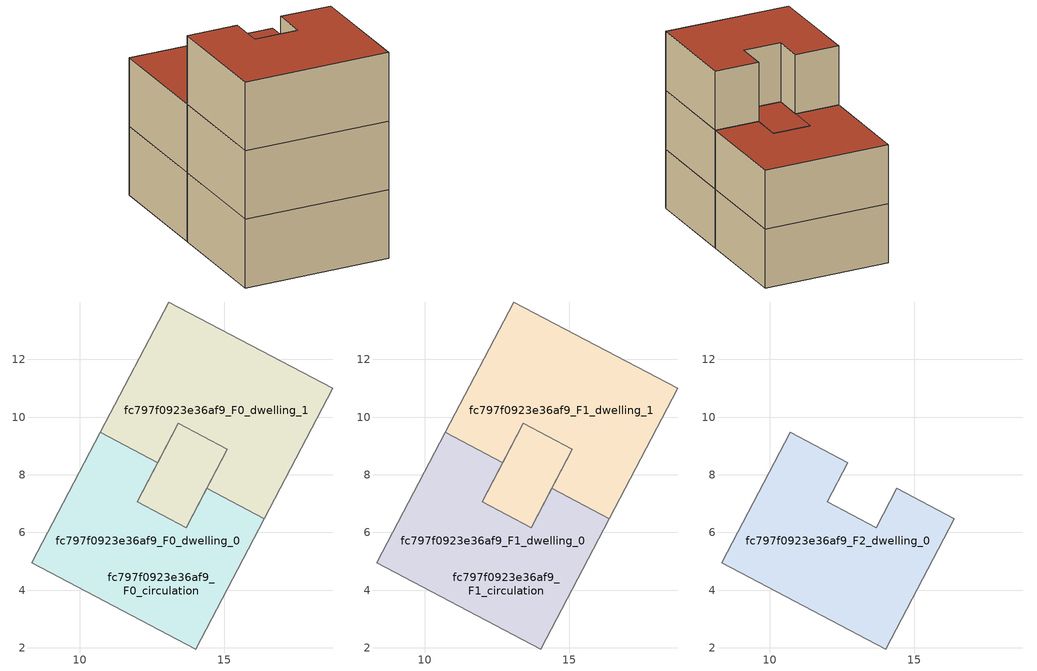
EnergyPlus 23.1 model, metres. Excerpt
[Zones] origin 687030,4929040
fc797f0923e36af9_F0_dwelling_0
 floor ground (EU_floor_Construction): 14.4,7.53 16.39,6.48 14.01,1.96 8.33,4.95 10.71,9.47 12.7,8.42 11.99,7.07 13.69,6.17 14.16,7.07 z0; 15.12,8.88 14.16,7.07 13.69,6.17 11.99,7.07 13.41,9.78 z0
 wall adiabatic (EU_wall_Construction): 14.4,7.53 13.69,6.17 11.99,7.07 12.7,8.42 / 10.71,9.47 8.33,4.95 14.01,1.96 16.39,6.48 z0:3
 wall to fc797f0923e36af9_F0_dwelling_1 (EU_wall_Construction): 16.39,6.48 14.4,7.53 / 12.7,8.42 10.71,9.47 z0:3
fc797f0923e36af9_F0_dwelling_1
 floor ground (EU_floor_Construction): 15.12,8.88 14.4,7.53 13.69,6.17 11.99,7.07 13.41,9.78 z0; 18.77,11.01 16.39,6.48 14.4,7.53 15.12,8.88 13.41,9.78 12.7,8.42 10.71,9.47 13.09,13.99 z0
 wall adiabatic (EU_wall_Construction): 12.7,8.42 13.41,9.78 / 15.12,8.88 14.4,7.53 / 16.39,6.48 18.77,11.01 13.09,13.99 10.71,9.47 z0:3
 wall to fc797f0923e36af9_F0_circulation (EU_wall_Construction): 13.41,9.78 15.12,8.88 z0:3
fc797f0923e36af9_F0_circulation
 floor ground (EU_floor_Construction): 14.4,7.53 16.39,6.48 14.01,1.96 8.33,4.95 10.71,9.47 12.7,8.42 11.99,7.07 13.69,6.17 14.16,7.07 z0; 15.12,8.88 14.4,7.53 14.16,7.07 13.69,6.17 11.99,7.07 12.7,8.42 13.41,9.78 z0; 18.77,11.01 16.39,6.48 14.4,7.53 15.12,8.88 13.41,9.78 12.7,8.42 10.71,9.47 13.09,13.99 z0
 wall adiabatic (EU_wall_Construction): 13.41,9.78 11.99,7.07 13.69,6.17 15.12,8.88 z0:3
 roof outside (EU_floor_Construction): 14.16,7.07 14.4,7.53 15.12,8.88 13.41,9.78 12.7,8.42 11.99,7.07 13.69,6.17 z3
fc797f0923e36af9_F1_dwelling_0
 floor to fc797f0923e36af9_F0_dwelling_0 (EU_floor_Construction): 14.4,7.53 16.39,6.48 14.01,1.96 8.33,4.95 10.71,9.47 12.7,8.42 11.99,7.07 13.69,6.17 14.13,7.01 z3; 15.12,8.88 14.16,7.07 13.69,6.17 11.99,7.07 13.41,9.78 z3
 wall adiabatic (EU_wall_Construction): 14.4,7.53 13.69,6.17 11.99,7.07 12.7,8.42 / 10.71,9.47 8.33,4.95 14.01,1.96 16.39,6.48 z3:6
 wall to fc797f0923e36af9_F1_dwelling_1 (EU_wall_Construction): 16.39,6.48 14.4,7.53 / 12.7,8.42 10.71,9.47 z3:6
 roof outside (EU_floor_Construction): 14.16,7.07 15.12,8.88 13.41,9.78 11.99,7.07 13.69,6.17 z6
fc797f0923e36af9_F1_dwelling_1
 floor to fc797f0923e36af9_F0_dwelling_1 (EU_floor_Construction): 18.77,11.01 16.39,6.48 14.4,7.53 15.12,8.88 13.41,9.78 12.7,8.42 10.71,9.47 13.09,13.99 z3; 15.12,8.88 14.4,7.53 13.69,6.17 11.99,7.07 13.41,9.78 z3
 wall adiabatic (EU_wall_Construction): 12.7,8.42 13.41,9.78 / 15.12,8.88 14.4,7.53 / 16.39,6.48 18.77,11.01 13.09,13.99 10.71,9.47 z3:6
 wall to fc797f0923e36af9_F1_circulation (EU_wall_Construction): 13.41,9.78 15.12,8.88 z3:6
 roof outside (EU_roof_Construction): 16.39,6.48 18.77,11.01 13.09,13.99 10.71,9.47 12.7,8.42 13.41,9.78 15.12,8.88 14.4,7.53 z6; 13.69,6.17 14.4,7.53 15.12,8.88 13.41,9.78 11.99,7.07 z6
fc797f0923e36af9_F1_circulation
 floor outside (EU_floor_Construction): 15.12,8.88 14.4,7.53 14.28,7.29 14.16,7.07 13.69,6.17 11.99,7.07 12.7,8.42 13.41,9.78 z3; 18.77,11.01 16.39,6.48 14.4,7.53 15.12,8.88 13.41,9.78 12.7,8.42 10.71,9.47 13.09,13.99 z3
 floor to fc797f0923e36af9_F0_circulation (EU_floor_Construction): 14.4,7.53 16.39,6.48 14.01,1.96 8.33,4.95 10.71,9.47 12.7,8.42 11.99,7.07 13.69,6.17 14.16,7.07 z3
 wall adiabatic (EU_wall_Construction): 13.41,9.78 11.99,7.07 13.69,6.17 15.12,8.88 z3:6
 roof outside (EU_roof_Construction): 14.16,7.07 14.4,7.53 15.12,8.88 13.41,9.78 12.7,8.42 11.99,7.07 13.69,6.17 z6; 14.01,1.96 16.39,6.48 14.4,7.53 14.16,7.07 13.69,6.17 11.99,7.07 12.7,8.42 10.71,9.47 8.33,4.95 z6; 16.39,6.48 18.77,11.01 13.09,13.99 10.71,9.47 12.7,8.42 13.41,9.78 15.12,8.88 14.4,7.53 z6
fc797f0923e36af9_F2_dwelling_0
 floor to fc797f0923e36af9_F1_dwelling_0 (EU_floor_Construction): 14.4,7.53 16.39,6.48 14.01,1.96 8.33,4.95 10.71,9.47 12.7,8.42 11.99,7.07 13.69,6.17 14.13,7.01 z6
 wall adiabatic (EU_wall_Construction): 14.01,1.96 16.39,6.48 14.4,7.53 13.69,6.17 11.99,7.07 12.7,8.42 10.71,9.47 8.33,4.95 14.01,1.96 z6:9
 roof outside (EU_roof_Construction): 14.01,1.96 16.39,6.48 14.4,7.53 13.69,6.17 11.99,7.07 12.7,8.42 10.71,9.47 8.33,4.95 z9
[Building]
EU S2 Campaign: North Axis=0; Terrain=City; Solar Distribution=FullExterior
[Site:Location]
Bologna: Latitude=44.5; Longitude=11.25; Time Zone=1; Elevation=37
[SizingPeriod:WeatherFileDays]
AnnualSizingPeriod: Begin Month=1; Begin Day of Month=1; End Month=12; End Day of Month=31; Day of Week for Start Day=Monday; Use Weather File Daylight Saving Period=No; Use Weather File Rain and Snow Indicators=No
[MATERIAL]
EU_InternalMass_Material: Roughness=MediumRough; Thickness=0.1; Conductivity=1; Density=1800; Specific Heat=900; Thermal Absorptance=0.9; Solar Absorptance=0.7; Visible Absorptance=0.7
[MATERIAL:NOMASS] Roughness=MediumRough; Thermal Absorptance=0.9; Solar Absorptance=0.7; Visible Absorptance=0.7
Name | Thermal Resistance
EU_wall_NoMass | 0.937881
EU_roof_NoMass | 0.548572
EU_floor_NoMass | 0.71348
[CONSTRUCTION]
EU_wall_Construction: EU_wall_NoMass
EU_roof_Construction: EU_roof_NoMass
EU_floor_Construction: EU_floor_NoMass
EU_InternalMass_Construction: EU_InternalMass_Material
[ZONE] Type=1; Multiplier=1; Ceiling Height=autocalculate; Floor Area=autocalculate; Part of Total Floor Area=Yes
Name | Volume
fc797f0923e36af9_F0_dwelling_0 | 107.247
fc797f0923e36af9_F1_dwelling_0 | 107.248
fc797f0923e36af9_F2_dwelling_0 | 89.5371
fc797f0923e36af9_F0_dwelling_1 | 107.246
fc797f0923e36af9_F1_dwelling_1 | 107.245
fc797f0923e36af9_F0_circulation; fc797f0923e36af9_F1_circulation | 196.781
[INTERNALMASS] Construction=EU_InternalMass_Construction
Name | Zone or ZoneList | Surface Area
fc797f0923e36af9_F0_dwelling_0_EU_InternalMass | fc797f0923e36af9_F0_dwelling_0 | 29.8453
fc797f0923e36af9_F0_dwelling_1_EU_InternalMass | fc797f0923e36af9_F0_dwelling_1 | 29.8453
fc797f0923e36af9_F1_dwelling_0_EU_InternalMass | fc797f0923e36af9_F1_dwelling_0 | 29.8453
fc797f0923e36af9_F1_dwelling_1_EU_InternalMass | fc797f0923e36af9_F1_dwelling_1 | 29.8453
fc797f0923e36af9_F2_dwelling_0_EU_InternalMass | fc797f0923e36af9_F2_dwelling_0 | 65.1888
[OTHEREQUIPMENT] Fuel Type=Electricity; Design Level Calculation Method=Watts/Area; Power per Zone Floor Area=1; Fraction Latent=0; Fraction Radiant=0; Fraction Lost=0; Carbon Dioxide Generation Rate=0; EndUse Subcategory=EU_Step8_InternalGains
Name | Zone or ZoneList or Space or SpaceList | Schedule
EU_Step8_InternalGain_fc797f0923e36af9_F0_dwelling_0_f000 | fc797f0923e36af9_F0_dwelling_0 | EU_Step8_GainSchedule_fc797f0923e36af9_F0_dwelling_0_f000
EU_Step8_InternalGain_fc797f0923e36af9_F0_dwelling_1_f000 | fc797f0923e36af9_F0_dwelling_1 | EU_Step8_GainSchedule_fc797f0923e36af9_F0_dwelling_1_f000
EU_Step8_InternalGain_fc797f0923e36af9_F1_dwelling_0_f000 | fc797f0923e36af9_F1_dwelling_0 | EU_Step8_GainSchedule_fc797f0923e36af9_F1_dwelling_0_f000
EU_Step8_InternalGain_fc797f0923e36af9_F1_dwelling_1_f000 | fc797f0923e36af9_F1_dwelling_1 | EU_Step8_GainSchedule_fc797f0923e36af9_F1_dwelling_1_f000
EU_Step8_InternalGain_fc797f0923e36af9_F2_dwelling_0_f000 | fc797f0923e36af9_F2_dwelling_0 | EU_Step8_GainSchedule_fc797f0923e36af9_F2_dwelling_0_f000
[ZONEINFILTRATION:DESIGNFLOWRATE] Schedule=EU_AlwaysOn; Design Flow Rate Calculation Method=Flow/Area; Flow Rate per Floor Area=0.0005; Constant Term Coefficient=1; Temperature Term Coefficient=0; Velocity Term Coefficient=0; Velocity Squared Term Coefficient=0
Name | Zone or ZoneList or Space or SpaceList
EU_Circulation_Infiltration_fc797f0923e36af9_F0_circulation | fc797f0923e36af9_F0_circulation
EU_Circulation_Infiltration_fc797f0923e36af9_F1_circulation | fc797f0923e36af9_F1_circulation
[ZONEVENTILATION:DESIGNFLOWRATE] Schedule=EU_AlwaysOn; Design Flow Rate Calculation Method=AirChanges/Hour; Air Changes per Hour=0.687892; Ventilation Type=Natural; Fan Pressure Rise=0; Fan Total Efficiency=1; Constant Term Coefficient=1; Temperature Term Coefficient=0; Velocity Term Coefficient=0; Velocity Squared Term Coefficient=0; Minimum Indoor Temperature=-100; Maximum Indoor Temperature=100; Delta Temperature=-100; Minimum Outdoor Temperature=-100; Maximum Outdoor Temperature=100; Maximum Wind Speed=40
Name | Zone or ZoneList or Space or SpaceList
EU_ConstantAir_fc797f0923e36af9_F0_dwelling_0 | fc797f0923e36af9_F0_dwelling_0
EU_ConstantAir_fc797f0923e36af9_F0_dwelling_1 | fc797f0923e36af9_F0_dwelling_1
EU_ConstantAir_fc797f0923e36af9_F1_dwelling_0 | fc797f0923e36af9_F1_dwelling_0
EU_ConstantAir_fc797f0923e36af9_F1_dwelling_1 | fc797f0923e36af9_F1_dwelling_1
EU_ConstantAir_fc797f0923e36af9_F2_dwelling_0 | fc797f0923e36af9_F2_dwelling_0
[HVACTEMPLATE:THERMOSTAT] Constant Heating Setpoint=20; Constant Cooling Setpoint=50
EU_HeatOnly_fc797f0923e36af9_F0_dwelling_0; EU_HeatOnly_fc797f0923e36af9_F0_dwelling_1; EU_HeatOnly_fc797f0923e36af9_F1_dwelling_0; EU_HeatOnly_fc797f0923e36af9_F1_dwelling_1; EU_HeatOnly_fc797f0923e36af9_F2_dwelling_0
[HVACTEMPLATE:ZONE:IDEALLOADSAIRSYSTEM] System Availability Schedule=EU_AlwaysOn; Maximum Heating Supply Air Temperature=50; Minimum Cooling Supply Air Temperature=13; Maximum Heating Supply Air Humidity Ratio=0.0156; Minimum Cooling Supply Air Humidity Ratio=0.0077; Heating Limit=NoLimit; Cooling Limit=NoLimit; Heating Availability Schedule=EU_AlwaysOn; Cooling Availability Schedule=EU_CoolingOff; Dehumidification Control Type=ConstantSensibleHeatRatio; Cooling Sensible Heat Ratio=0.7; Dehumidification Setpoint=60; Humidification Control Type=None; Humidification Setpoint=30; Outdoor Air Method=None; Outdoor Air Flow Rate per Person=0.00944; Outdoor Air Flow Rate per Zone Floor Area=0; Outdoor Air Flow Rate per Zone=0; Demand Controlled Ventilation Type=None; Outdoor Air Economizer Type=NoEconomizer; Heat Recovery Type=None; Sensible Heat Recovery Effectiveness=0.7; Latent Heat Recovery Effectiveness=0.65
Name | Template Thermostat
fc797f0923e36af9_F0_dwelling_0 | EU_HeatOnly_fc797f0923e36af9_F0_dwelling_0
fc797f0923e36af9_F0_dwelling_1 | EU_HeatOnly_fc797f0923e36af9_F0_dwelling_1
fc797f0923e36af9_F1_dwelling_0 | EU_HeatOnly_fc797f0923e36af9_F1_dwelling_0
fc797f0923e36af9_F1_dwelling_1 | EU_HeatOnly_fc797f0923e36af9_F1_dwelling_1
fc797f0923e36af9_F2_dwelling_0 | EU_HeatOnly_fc797f0923e36af9_F2_dwelling_0
[SIZING:ZONE] Zone Cooling Design Supply Air Temperature Input Method=SupplyAirTemperature; Zone Cooling Design Supply Air Temperature=13; Zone Heating Design Supply Air Temperature Input Method=SupplyAirTemperature; Zone Heating Design Supply Air Temperature=50; Zone Cooling Design Supply Air Humidity Ratio=0.008; Zone Heating Design Supply Air Humidity Ratio=0.008; Cooling Design Air Flow Method=DesignDay; Cooling Design Air Flow Rate=0; Cooling Minimum Air Flow per Zone Floor Area=0.000762; Cooling Minimum Air Flow=0; Cooling Minimum Air Flow Fraction=0.2; Heating Design Air Flow Method=DesignDay; Heating Design Air Flow Rate=0; Heating Maximum Air Flow per Zone Floor Area=0.002032; Heating Maximum Air Flow=0.141576; Heating Maximum Air Flow Fraction=0.3; Account for Dedicated Outdoor Air System=No; Dedicated Outdoor Air System Control Strategy=NeutralSupplyAir; Dedicated Outdoor Air Low Setpoint Temperature for Design=autosize; Dedicated Outdoor Air High Setpoint Temperature for Design=autosize; Zone Load Sizing Method=Sensible Load Only No Latent Load; Zone Latent Cooling Design Supply Air Humidity Ratio Input Method=HumidityRatioDifference; Zone Cooling Design Supply Air Humidity Ratio Difference=0.005; Zone Latent Heating Design Supply Air Humidity Ratio Input Method=HumidityRatioDifference; Zone Humidification Design Supply Air Humidity Ratio Difference=0.005
fc797f0923e36af9_F0_dwelling_0; fc797f0923e36af9_F0_dwelling_1; fc797f0923e36af9_F1_dwelling_0; fc797f0923e36af9_F1_dwelling_1; fc797f0923e36af9_F2_dwelling_0
[SCHEDULE:CONSTANT]
Name | Hourly Value
EU_AlwaysOn | 1
EU_CoolingOff | 0
[SCHEDULE:FILE] Column Number=1; Rows to Skip at Top=0; Number of Hours of Data=8760; Column Separator=Comma; Interpolate to Timestep=No; Minutes per Item=60; Adjust Schedule for Daylight Savings=Yes
Name | File
EU_Step8_GainSchedule_fc797f0923e36af9_F0_dwelling_0_f000 | ../../schedules/fc797f0923e36af9/fc797f0923e36af9_F0_dwelling_0_f000_gain.csv
EU_Step8_GainSchedule_fc797f0923e36af9_F0_dwelling_1_f000 | ../../schedules/fc797f0923e36af9/fc797f0923e36af9_F0_dwelling_1_f000_gain.csv
EU_Step8_GainSchedule_fc797f0923e36af9_F1_dwelling_0_f000 | ../../schedules/fc797f0923e36af9/fc797f0923e36af9_F1_dwelling_0_f000_gain.csv
EU_Step8_GainSchedule_fc797f0923e36af9_F1_dwelling_1_f000 | ../../schedules/fc797f0923e36af9/fc797f0923e36af9_F1_dwelling_1_f000_gain.csv
EU_Step8_GainSchedule_fc797f0923e36af9_F2_dwelling_0_f000 | ../../schedules/fc797f0923e36af9/fc797f0923e36af9_F2_dwelling_0_f000_gain.csv
